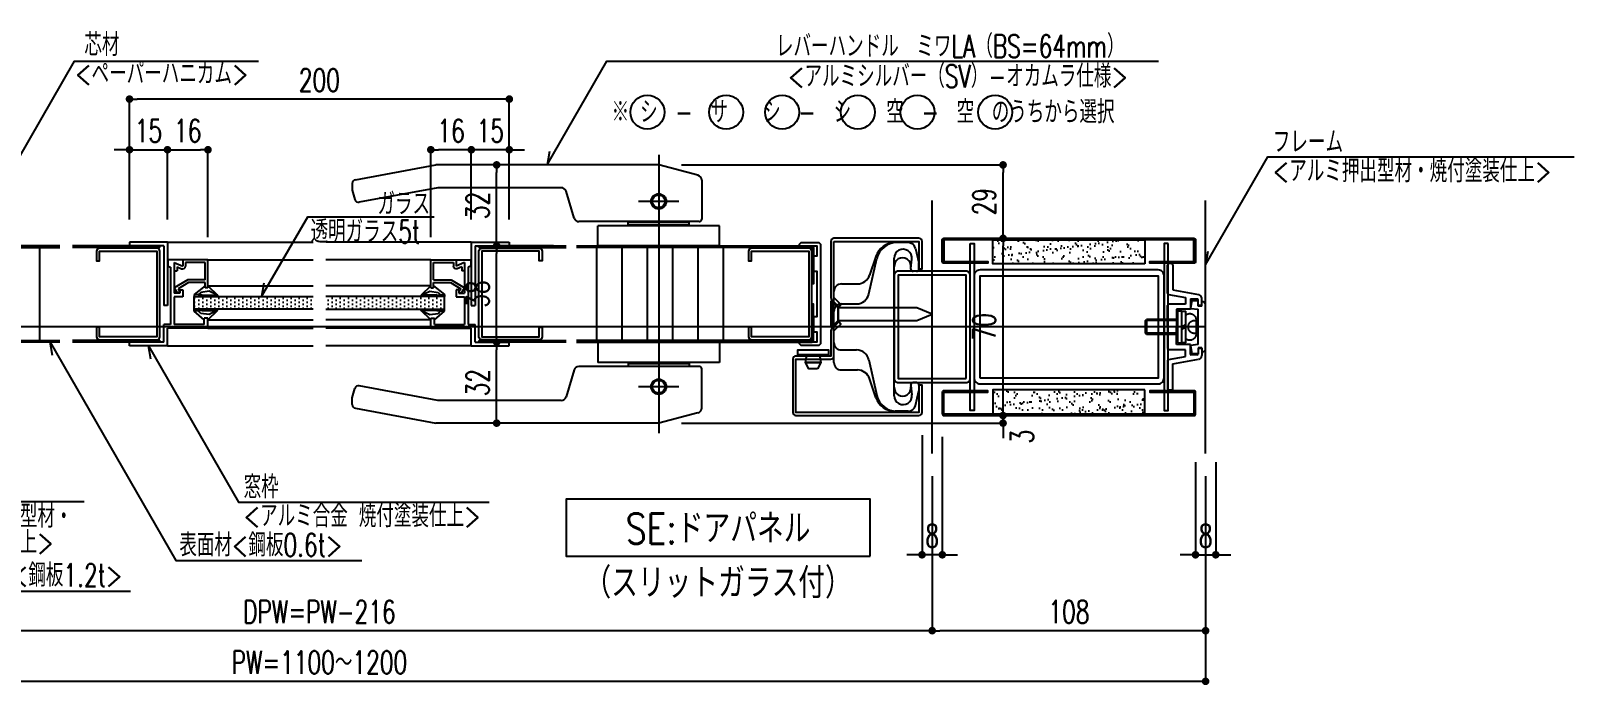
# Model space of a CAD drawing. Extents: x 21 to 47673, y 9 to 26406.
# Drawn here: x 3217 to 3827, y 17416 to 17675 of the extents above; entities that cross this region are included whole.
import ezdxf
from ezdxf.enums import TextEntityAlignment as Align

# ---------------------------------------------------------------- set-up
doc = ezdxf.new("R2010")
doc.units = 0
doc.header["$LTSCALE"] = 10
doc.header["$PDMODE"] = 35
doc.header["$PDSIZE"] = 5
doc.linetypes.add('HIDDEN', pattern=[9.525, 6.35, -3.175])
for name, color, linetype in [('_基準', 1, 'Continuous'), ('_文字', 3, 'Continuous'), ('_製品', 4, 'Continuous'), ('_製品寸法', 9, 'Continuous')]:
    doc.layers.add(name, color=color, linetype=linetype)
doc.styles.add('OKAMURA', font='simplex8.shx', dxfattribs={"width": 0.7, "bigfont": 'BIGFONT.shx'})
doc.dimstyles.new('OKAMURA-003', dxfattribs={"dimscale": 3, "dimtxt": 3, "dimasz": 1, "dimexe": 0, "dimexo": 3, "dimgap": 1, "dimtad": 1, "dimdec": 3, "dimdsep": 46, "dimtxsty": 'OKAMURA', "dimblk1": 'DOT', "dimblk2": 'DOT', "dimsah": 1, "dimcen": 0, "dimclrd": 9, "dimclre": 9, "dimclrt": 3, "dimadec": 0, "dimazin": 0, "dimtfac": 1, "dimtdec": 3, "dimtix": 1, "dimtmove": 2, "dimatfit": 3, "dimldrblk": 'NONE', "dimfxl": 0, "dimtolj": 1, "dimarcsym": 0})
pattern_1 = [(37.5, (-4388.2946, -2583.4344), (-0.160003, 4.8941324), [0, -3.8608, 0, -4.318, 0, -4.1275]), (7.5, (-4388.2946, -2583.4344), (4.495233, 7.168251), [0, -2.0828, 0, -3.4798, 0, -1.3335]), (327.5, (-4391.419, -2583.4344), (7.9099237, 0.014372), [0, -1.27, 0, -4.572, 0, -5.969]), (317.5, (-4391.419, -2583.4344), (7.6355645, 2.229293), [0, -0.635, 0, -2.9972, 0, -3.429])]

# ---------------------------------------------------------------- blocks, each defined once
blk = doc.blocks.new('P15BASE_TAYNAM_TV')
at = {"layer": '_基準'}
for p, q in [((64, -55), (64, 55)), ((56, 36.6), (72, 36.6)), ((56, -36.6), (72, -36.6))]:
    blk.add_line(p, q, dxfattribs=at)
at = {"layer": '_製品'}
for p, q in [((48.49, 46.89), (64, 51)), ((64, 51), (152, 51)), ((183.77, 45.13), (152, 51)), ((47, 44.96), (47, 29.6)), ((185, 43.66), (185, 41)), ((97.43, 30.01), (100.57, 40.59)), ((102.48, 42), (151.18, 42)), ((151.18, 42), (182.3, 36.25)), ((185, 41), (184.02, 37.34)), ((40, 19), (40, 27)), ((40, 27), (88, 27)), ((48, 28.6), (95.52, 28.6)), ((52, 27.5), (52, 28.5)), ((76, 28.5), (52, 28.5)), ((76, 27.5), (52, 27.5)), ((52.5, 27.3), (52.5, 27.5)), ((52.5, 27), (52.5, 27.3)), ((75.5, 27.3), (52.5, 27.3)), ((55, 28.6), (55, 28.5)), ((73, 28.6), (73, 28.5)), ((75.5, 27.3), (75.5, 27.5)), ((75.5, 27), (75.5, 27.3)), ((76, 27.5), (76, 28.5)), ((88, 19), (88, 27)), ((40, 19), (88, 19)), ((40, -19), (40, -27)), ((40, -19), (88, -19)), ((88, -19), (88, -27)), ((40, -27), (88, -27)), ((47, -44.96), (47, -29.6)), ((48, -28.6), (95.52, -28.6)), ((52, -27.5), (52, -28.5)), ((76, -27.5), (52, -27.5)), ((76, -28.5), (52, -28.5)), ((52.5, -27), (52.5, -27.3)), ((75.5, -27.3), (52.5, -27.3)), ((52.5, -27.3), (52.5, -27.5)), ((55, -28.6), (55, -28.5)), ((73, -28.6), (73, -28.5)), ((75.5, -27), (75.5, -27.3)), ((75.5, -27.3), (75.5, -27.5)), ((76, -27.5), (76, -28.5)), ((97.43, -30.01), (100.57, -40.59)), ((151.18, -42), (182.3, -36.25)), ((102.48, -42), (151.18, -42)), ((185, -41), (184.02, -37.34)), ((185, -43.66), (185, -41)), ((48.49, -46.89), (64, -51)), ((183.77, -45.13), (152, -51)), ((64, -51), (152, -51))]:
    blk.add_line(p, q, dxfattribs=at)
for centre, radius in [((64, 36.6), 3), ((64, 36.6), 2.55), ((64, -36.6), 3), ((64, -36.6), 2.55)]:
    blk.add_circle(centre, radius, dxfattribs=at)
for centre, radius, start, end in [((49, 44.96), 2, 104.82648, 180), ((183.5, 43.66), 1.5, 0, 79.53519), ((102.48, 40), 2, 90, 162.89727), ((182.57, 37.73), 1.5, 259.53519, 345), ((48, 29.6), 1, 180, 270), ((95.52, 30.6), 2, 270, 342.89727), ((48, -29.6), 1, 90, 180), ((95.52, -30.6), 2, 17.10273, 90), ((182.57, -37.73), 1.5, 15, 100.46481), ((102.48, -40), 2, 197.10273, 270), ((49, -44.96), 2, 180, 255.17352), ((183.5, -43.66), 1.5, 280.46481, 0)]:
    blk.add_arc(centre, radius, start, end, dxfattribs=at)
blk = doc.blocks.new('_DOT')
at = {"color": 0, "linetype": 'ByBlock'}
blk.add_line((-0.5, 0), (-1, 0), dxfattribs=at)
at = {"color": 0, "linetype": 'ByBlock', "const_width": 0.5}
blk.add_lwpolyline([(-0.25, 0, 1), (0.25, 0, 1)], format="xyb", close=True, dxfattribs=at)
blk = doc.blocks.new('*D2360')
at = {"layer": '_製品寸法', "color": 9, "lineweight": -2, "transparency": 16777216}
for p, q in [((-700, -59), (-700, -140)), ((0, -59), (0, -140)), ((-3, -140), (-697, -140))]:
    blk.add_line(p, q, dxfattribs=at)
at = {"layer": 'Defpoints', "color": 0, "transparency": 16777216}
for p in [(-700, -50), (0, -50), (-700, -140)]:
    blk.add_point(p, dxfattribs=at)
at = {"layer": '_製品寸法', "color": 9, "lineweight": -2, "transparency": 16777216, "xscale": 3, "yscale": 3, "zscale": 3, "rotation": 180}
blk.add_blockref('_DOT', (-700, -140), dxfattribs=at)
at = {"layer": '_製品寸法', "color": 9, "lineweight": -2, "transparency": 16777216, "xscale": 3, "yscale": 3, "zscale": 3}
blk.add_blockref('_DOT', (0, -140), dxfattribs=at)
at = {"layer": '_製品寸法', "color": 3, "transparency": 16777216, "insert": (-350, -132.5), "char_height": 9, "attachment_point": 5, "style": 'OKAMURA'}
blk.add_mtext('\\A1;PW=1100～1200', dxfattribs=at)
blk = doc.blocks.new('_None')
blk = doc.blocks.new('*D2361')
at = {"layer": '_製品寸法', "color": 9, "lineweight": -2, "transparency": 16777216}
for p, q in [((-108, -59), (-108, -120)), ((0, -59), (0, -120)), ((-3, -120), (-105, -120))]:
    blk.add_line(p, q, dxfattribs=at)
at = {"layer": 'Defpoints', "color": 0, "transparency": 16777216}
for p in [(-108, -50), (0, -50), (-108, -120)]:
    blk.add_point(p, dxfattribs=at)
at = {"layer": '_製品寸法', "color": 9, "lineweight": -2, "transparency": 16777216, "xscale": 3, "yscale": 3, "zscale": 3, "rotation": 180}
blk.add_blockref('_DOT', (-108, -120), dxfattribs=at)
at = {"layer": '_製品寸法', "color": 9, "lineweight": -2, "transparency": 16777216, "xscale": 3, "yscale": 3, "zscale": 3}
blk.add_blockref('_DOT', (0, -120), dxfattribs=at)
at = {"layer": '_製品寸法', "color": 3, "transparency": 16777216, "insert": (-54, -112.5), "char_height": 9, "attachment_point": 5, "style": 'OKAMURA'}
blk.add_mtext('\\A1;108', dxfattribs=at)
blk = doc.blocks.new('*D2362')
at = {"layer": '_製品寸法', "color": 9, "lineweight": -2, "transparency": 16777216}
for p, q in [((-592, -59), (-592, -120)), ((-108, -59), (-108, -120)), ((-111, -120), (-589, -120))]:
    blk.add_line(p, q, dxfattribs=at)
at = {"layer": 'Defpoints', "color": 0, "transparency": 16777216}
for p in [(-592, -50), (-108, -50), (-592, -120)]:
    blk.add_point(p, dxfattribs=at)
at = {"layer": '_製品寸法', "color": 9, "lineweight": -2, "transparency": 16777216, "xscale": 3, "yscale": 3, "zscale": 3, "rotation": 180}
blk.add_blockref('_DOT', (-592, -120), dxfattribs=at)
at = {"layer": '_製品寸法', "color": 9, "lineweight": -2, "transparency": 16777216, "xscale": 3, "yscale": 3, "zscale": 3}
blk.add_blockref('_DOT', (-108, -120), dxfattribs=at)
at = {"layer": '_製品寸法', "color": 3, "transparency": 16777216, "insert": (-350, -112.5), "char_height": 9, "attachment_point": 5, "style": 'OKAMURA'}
blk.add_mtext('\\A1;DPW=PW-216', dxfattribs=at)
blk = doc.blocks.new('*D2364')
at = {"layer": '_製品寸法', "color": 9, "lineweight": -2, "transparency": 16777216}
for p, q in [((-112, -42.8), (-112, -90)), ((-104, -43.4), (-104, -90)), ((-115, -90), (-118, -90)), ((-104, -90), (-112, -90)), ((-101, -90), (-98, -90))]:
    blk.add_line(p, q, dxfattribs=at)
at = {"layer": 'Defpoints', "color": 0, "transparency": 16777216}
for p in [(-112, -33.8), (-104, -34.4), (-112, -90)]:
    blk.add_point(p, dxfattribs=at)
at = {"layer": '_製品寸法', "color": 9, "lineweight": -2, "transparency": 16777216, "xscale": 3, "yscale": 3, "zscale": 3}
blk.add_blockref('_DOT', (-112, -90), dxfattribs=at)
at = {"layer": '_製品寸法', "color": 9, "lineweight": -2, "transparency": 16777216, "xscale": 3, "yscale": 3, "zscale": 3, "rotation": 180}
blk.add_blockref('_DOT', (-104, -90), dxfattribs=at)
at = {"layer": '_製品寸法', "color": 3, "transparency": 16777216, "insert": (-108, -82.5), "char_height": 9, "attachment_point": 5, "style": 'OKAMURA'}
blk.add_mtext('\\A1;8', dxfattribs=at)
blk = doc.blocks.new('*D2368')
at = {"layer": '_製品寸法', "color": 9, "lineweight": -2, "transparency": 16777216}
for p, q in [((-425, 42.5), (-425, 90)), ((-278, 90), (-422, 90)), ((-275, 42.5), (-275, 90))]:
    blk.add_line(p, q, dxfattribs=at)
at = {"layer": 'Defpoints', "color": 0, "transparency": 16777216}
for p in [(-425, 90), (-425, 33.5), (-275, 33.5)]:
    blk.add_point(p, dxfattribs=at)
at = {"layer": '_製品寸法', "color": 9, "lineweight": -2, "transparency": 16777216, "xscale": 3, "yscale": 3, "zscale": 3}
for p, rotation in [((-425, 90), 179.9999999999997), ((-275, 90), 359.9999999999997)]:
    blk.add_blockref('_DOT', p, dxfattribs=dict(at, rotation=rotation))
at = {"layer": '_製品寸法', "color": 3, "transparency": 16777216, "insert": (-350, 97.5), "char_height": 9, "attachment_point": 5, "style": 'OKAMURA'}
blk.add_mtext('\\A1;200', dxfattribs=at)
blk = doc.blocks.new('*D2369')
at = {"layer": '_製品寸法', "color": 9, "lineweight": -2, "transparency": 16777216}
for p, q in [((-293, 70), (-296, 70)), ((-290, 42.5), (-290, 70)), ((-275, 70), (-290, 70)), ((-275, 42.5), (-275, 70)), ((-272, 70), (-269, 70))]:
    blk.add_line(p, q, dxfattribs=at)
at = {"layer": 'Defpoints', "color": 0, "transparency": 16777216}
for p in [(-290, 70), (-290, 33.5), (-275, 33.5)]:
    blk.add_point(p, dxfattribs=at)
at = {"layer": '_製品寸法', "color": 9, "lineweight": -2, "transparency": 16777216, "xscale": 3, "yscale": 3, "zscale": 3}
for p, rotation in [((-290, 70), 359.9999999999997), ((-275, 70), 179.9999999999997)]:
    blk.add_blockref('_DOT', p, dxfattribs=dict(at, rotation=rotation))
at = {"layer": '_製品寸法', "color": 3, "transparency": 16777216, "insert": (-282.5, 77.5), "char_height": 9, "attachment_point": 5, "style": 'OKAMURA'}
blk.add_mtext('\\A1;15', dxfattribs=at)
blk = doc.blocks.new('*D2370')
at = {"layer": '_製品寸法', "color": 9, "lineweight": -2, "transparency": 16777216}
for p, q in [((-306, 35.5), (-306, 70)), ((-293, 70), (-303, 70)), ((-290, 42.5), (-290, 70))]:
    blk.add_line(p, q, dxfattribs=at)
at = {"layer": 'Defpoints', "color": 0, "transparency": 16777216}
for p in [(-306, 70), (-290, 33.5), (-306, 26.5)]:
    blk.add_point(p, dxfattribs=at)
at = {"layer": '_製品寸法', "color": 9, "lineweight": -2, "transparency": 16777216, "xscale": 3, "yscale": 3, "zscale": 3}
for p, rotation in [((-306, 70), 179.9999999999997), ((-290, 70), 359.9999999999997)]:
    blk.add_blockref('_DOT', p, dxfattribs=dict(at, rotation=rotation))
at = {"layer": '_製品寸法', "color": 3, "transparency": 16777216, "insert": (-298, 77.5), "char_height": 9, "attachment_point": 5, "style": 'OKAMURA'}
blk.add_mtext('\\A1;16', dxfattribs=at)
blk = doc.blocks.new('*D2371')
at = {"layer": '_製品寸法', "color": 9, "lineweight": -2, "transparency": 16777216}
for p, q in [((-428, 70), (-431, 70)), ((-425, 42.5), (-425, 70)), ((-425, 70), (-410, 70)), ((-410, 42.5), (-410, 70)), ((-407, 70), (-404, 70))]:
    blk.add_line(p, q, dxfattribs=at)
at = {"layer": 'Defpoints', "color": 0, "transparency": 16777216}
for p in [(-410, 70), (-425, 33.5), (-410, 33.5)]:
    blk.add_point(p, dxfattribs=at)
at = {"layer": '_製品寸法', "color": 9, "lineweight": -2, "transparency": 16777216, "xscale": 3, "yscale": 3, "zscale": 3}
blk.add_blockref('_DOT', (-425, 70), dxfattribs=at)
at = {"layer": '_製品寸法', "color": 9, "lineweight": -2, "transparency": 16777216, "xscale": 3, "yscale": 3, "zscale": 3, "rotation": 180}
blk.add_blockref('_DOT', (-410, 70), dxfattribs=at)
at = {"layer": '_製品寸法', "color": 3, "transparency": 16777216, "insert": (-417.5, 77.5), "char_height": 9, "attachment_point": 5, "style": 'OKAMURA'}
blk.add_mtext('\\A1;15', dxfattribs=at)
blk = doc.blocks.new('*D2372')
at = {"layer": '_製品寸法', "color": 9, "lineweight": -2, "transparency": 16777216}
for p, q in [((-410, 42.5), (-410, 70)), ((-407, 70), (-397, 70)), ((-394, 35.5), (-394, 70))]:
    blk.add_line(p, q, dxfattribs=at)
at = {"layer": 'Defpoints', "color": 0, "transparency": 16777216}
for p in [(-394, 70), (-410, 33.5), (-394, 26.5)]:
    blk.add_point(p, dxfattribs=at)
at = {"layer": '_製品寸法', "color": 9, "lineweight": -2, "transparency": 16777216, "xscale": 3, "yscale": 3, "zscale": 3, "rotation": 180}
blk.add_blockref('_DOT', (-410, 70), dxfattribs=at)
at = {"layer": '_製品寸法', "color": 9, "lineweight": -2, "transparency": 16777216, "xscale": 3, "yscale": 3, "zscale": 3}
blk.add_blockref('_DOT', (-394, 70), dxfattribs=at)
at = {"layer": '_製品寸法', "color": 3, "transparency": 16777216, "insert": (-402, 77.5), "char_height": 9, "attachment_point": 5, "style": 'OKAMURA'}
blk.add_mtext('\\A1;16', dxfattribs=at)
blk = doc.blocks.new('*D2373')
at = {"layer": '_製品寸法', "color": 9, "lineweight": -2, "transparency": 16777216}
for p, q in [((-257.5, -6), (-280, -6)), ((-280, -35), (-280, -9)), ((-225, -38), (-280, -38))]:
    blk.add_line(p, q, dxfattribs=at)
at = {"layer": 'Defpoints', "color": 0, "transparency": 16777216}
for p in [(-280, -6), (-248.5, -6), (-216, -38)]:
    blk.add_point(p, dxfattribs=at)
at = {"layer": '_製品寸法', "color": 9, "lineweight": -2, "transparency": 16777216, "xscale": 3, "yscale": 3, "zscale": 3}
for p, rotation in [((-280, -6), 90), ((-280, -38), 270)]:
    blk.add_blockref('_DOT', p, dxfattribs=dict(at, rotation=rotation))
at = {"layer": '_製品寸法', "color": 3, "transparency": 16777216, "insert": (-287.5, -22), "char_height": 9, "attachment_point": 5, "rotation": 90, "style": 'OKAMURA'}
blk.add_mtext('\\A1;32', dxfattribs=at)
blk = doc.blocks.new('*D2374')
at = {"layer": '_製品寸法', "color": 9, "lineweight": -2, "transparency": 16777216}
for p, q in [((-257.5, 32), (-280, 32)), ((-280, -3), (-280, 29)), ((-257.5, -6), (-280, -6))]:
    blk.add_line(p, q, dxfattribs=at)
at = {"layer": 'Defpoints', "color": 0, "transparency": 16777216}
for p in [(-280, 32), (-248.5, 32), (-248.5, -6)]:
    blk.add_point(p, dxfattribs=at)
at = {"layer": '_製品寸法', "color": 9, "lineweight": -2, "transparency": 16777216, "xscale": 3, "yscale": 3, "zscale": 3}
for p, rotation in [((-280, 32), 90), ((-280, -6), 270)]:
    blk.add_blockref('_DOT', p, dxfattribs=dict(at, rotation=rotation))
at = {"layer": '_製品寸法', "color": 3, "transparency": 16777216, "insert": (-287.5, 13), "char_height": 9, "attachment_point": 5, "rotation": 90, "style": 'OKAMURA'}
blk.add_mtext('\\A1;38', dxfattribs=at)
blk = doc.blocks.new('*D2375')
at = {"layer": '_製品寸法', "color": 9, "lineweight": -2, "transparency": 16777216}
for p, q in [((-225, 64), (-280, 64)), ((-280, 35), (-280, 61)), ((-257.5, 32), (-280, 32))]:
    blk.add_line(p, q, dxfattribs=at)
at = {"layer": 'Defpoints', "color": 0, "transparency": 16777216}
for p in [(-280, 64), (-216, 64), (-248.5, 32)]:
    blk.add_point(p, dxfattribs=at)
at = {"layer": '_製品寸法', "color": 9, "lineweight": -2, "transparency": 16777216, "xscale": 3, "yscale": 3, "zscale": 3}
for p, rotation in [((-280, 64), 90), ((-280, 32), 270)]:
    blk.add_blockref('_DOT', p, dxfattribs=dict(at, rotation=rotation))
at = {"layer": '_製品寸法', "color": 3, "transparency": 16777216, "insert": (-287.5, 48), "char_height": 9, "attachment_point": 5, "rotation": 90, "style": 'OKAMURA'}
blk.add_mtext('\\A1;32', dxfattribs=at)
blk = doc.blocks.new('*D2376')
at = {"layer": '_製品寸法', "color": 9, "lineweight": -2, "transparency": 16777216}
for p, q in [((-80, -32), (-80, -29)), ((-94.4, -35), (-80, -35)), ((-80, -38), (-80, -35)), ((-207, -38), (-80, -38)), ((-80, -41), (-80, -44))]:
    blk.add_line(p, q, dxfattribs=at)
at = {"layer": 'Defpoints', "color": 0, "transparency": 16777216}
for p in [(-103.4, -35), (-80, -35), (-216, -38)]:
    blk.add_point(p, dxfattribs=at)
at = {"layer": '_製品寸法', "color": 9, "lineweight": -2, "transparency": 16777216, "xscale": 3, "yscale": 3, "zscale": 3}
for p, rotation in [((-80, -35), 270), ((-80, -38), 90)]:
    blk.add_blockref('_DOT', p, dxfattribs=dict(at, rotation=rotation))
at = {"layer": '_製品寸法', "color": 3, "transparency": 16777216, "insert": (-72.5, -43.32), "char_height": 9, "attachment_point": 5, "rotation": 90, "style": 'OKAMURA'}
blk.add_mtext('\\A1;3', dxfattribs=at)
blk = doc.blocks.new('*D2377')
at = {"layer": '_製品寸法', "color": 9, "lineweight": -2, "transparency": 16777216}
for p, q in [((-94.4, 35), (-80, 35)), ((-80, -32), (-80, 32)), ((-94.4, -35), (-80, -35))]:
    blk.add_line(p, q, dxfattribs=at)
at = {"layer": 'Defpoints', "color": 0, "transparency": 16777216}
for p in [(-103.4, 35), (-80, 35), (-103.4, -35)]:
    blk.add_point(p, dxfattribs=at)
at = {"layer": '_製品寸法', "color": 9, "lineweight": -2, "transparency": 16777216, "xscale": 3, "yscale": 3, "zscale": 3}
for p, rotation in [((-80, 35), 90), ((-80, -35), 270)]:
    blk.add_blockref('_DOT', p, dxfattribs=dict(at, rotation=rotation))
at = {"layer": '_製品寸法', "color": 3, "transparency": 16777216, "insert": (-87.5, 0), "char_height": 9, "attachment_point": 5, "rotation": 90, "style": 'OKAMURA'}
blk.add_mtext('\\A1;70', dxfattribs=at)
blk = doc.blocks.new('*D2378')
at = {"layer": '_製品寸法', "color": 9, "lineweight": -2, "transparency": 16777216}
for p, q in [((-207, 64), (-80, 64)), ((-80, 38), (-80, 61)), ((-94.4, 35), (-80, 35))]:
    blk.add_line(p, q, dxfattribs=at)
at = {"layer": 'Defpoints', "color": 0, "transparency": 16777216}
for p in [(-216, 64), (-80, 64), (-103.4, 35)]:
    blk.add_point(p, dxfattribs=at)
at = {"layer": '_製品寸法', "color": 9, "lineweight": -2, "transparency": 16777216, "xscale": 3, "yscale": 3, "zscale": 3}
for p, rotation in [((-80, 64), 90), ((-80, 35), 270)]:
    blk.add_blockref('_DOT', p, dxfattribs=dict(at, rotation=rotation))
at = {"layer": '_製品寸法', "color": 3, "transparency": 16777216, "insert": (-87.5, 49.5), "char_height": 9, "attachment_point": 5, "rotation": 90, "style": 'OKAMURA'}
blk.add_mtext('\\A1;29', dxfattribs=at)
blk = doc.blocks.new('A$C04476BE7')
for p, q in [((-1.5, -15), (-1.5, 0)), ((-1.5, 0), (0, 0)), ((0, -13.5), (0, 0)), ((38, -13.5), (38, 0)), ((39.5, 0), (38, 0)), ((39.5, -15), (39.5, 0)), ((-1.5, -15), (5.5, -15)), ((0, -13.5), (7, -13.5)), ((5.5, -31), (5.5, -15)), ((7, -16.2), (7, -13.5)), ((29.58, -16.2), (7, -16.2)), ((17.84, -17.7), (7, -17.7)), ((7, -29.5), (7, -17.7)), ((38, -13.5), (14.5, -13.5)), ((14.5, -15), (14.5, -13.5)), ((39.5, -15), (14.5, -15)), ((17.84, -21), (17.84, -17.7)), ((31.4, -17.7), (19.34, -17.7)), ((21.5, -17.7), (19.34, -18.97)), ((19.34, -19.91), (19.34, -17.7)), ((24.6, -22.98), (21.5, -17.7)), ((28.21, -17.7), (28.21, -18.8)), ((30, -15.2), (29.58, -16.2)), ((32.5, -15.2), (30, -15.2)), ((31.4, -17.7), (30, -21)), ((32.5, -31), (32.5, -15.2)), ((20.71, -21), (17.84, -21)), ((19.9, -19.91), (19.34, -18.97)), ((20.71, -19.91), (19.34, -19.91)), ((21.11, -19.21), (19.9, -19.91)), ((20.71, -19.91), (20.71, -21)), ((23.5, -23.28), (21.11, -19.21)), ((23.5, -29.9), (23.5, -23.28)), ((24.6, -29.9), (24.6, -22.98)), ((29.74, -18.8), (28.21, -18.8)), ((29.74, -18.8), (28.99, -20.57)), ((32.5, -21), (30, -21)), ((31.4, -22.1), (30, -22.1)), ((31.4, -29.9), (31.4, -22.1)), ((7, -29.5), (9.5, -29.5)), ((8.83, -29.5), (12.19, -25.59)), ((9.5, -31), (9.5, -29.5)), ((10.86, -31.4), (11.36, -28.12)), ((11.36, -28.12), (12.35, -27.13)), ((12.5, -28.66), (12.19, -25.59)), ((18.5, -28.66), (18.81, -25.59)), ((19.64, -28.12), (18.65, -27.13)), ((22.17, -29.9), (18.81, -25.59)), ((20.14, -31.4), (19.64, -28.12)), ((21.5, -29.9), (23.5, -29.9)), ((21.5, -31), (21.5, -29.9)), ((24.6, -29.9), (31.4, -29.9)), ((5.5, -31), (9.5, -31)), ((8.79, -31), (12.5, -34.77)), ((12.5, -34.77), (10.86, -31.4)), ((22.21, -31), (18.5, -34.77)), ((18.5, -34.77), (20.14, -31.4)), ((21.5, -31), (32.5, -31))]:
    blk.add_line(p, q)
blk.add_arc((30, -21), 1.1, 157.01128, 270)
blk = doc.blocks.new('A$C72ED3FC6')
at = {"layer": '_製品'}
for p, q in [((12.8, 12.5), (14.4, 12.5)), ((12.8, 12.5), (12.8, 0)), ((14.4, 12.5), (14.4, 0)), ((16, 12.5), (14.4, 12.5)), ((16, 12.5), (16, 0)), ((0.5, 9.25), (0, 8.75)), ((12.8, 8.75), (0, 8.75)), ((0, 8.75), (0, 3.75)), ((12.8, 9.25), (0.5, 9.25)), ((0.5, 3.25), (0.5, 9.25)), ((14.4, 7.17), (16, 6.25)), ((14.4, 6.25), (16, 5.33)), ((12.8, 3.75), (0, 3.75)), ((0, 3.75), (0.5, 3.25)), ((12.8, 3.25), (0.5, 3.25)), ((14.4, 0), (12.8, 0)), ((14.4, 0), (16, 0))]:
    blk.add_line(p, q, dxfattribs=at)
at = {"layer": '_製品', "linetype": 'HIDDEN', "ltscale": 0.5}
blk.add_line((20, 3.75), (20, 8.75), dxfattribs=at)
for centre, radius, start, end in [((17.54, 9.05), 2.48, 353.07269, 128.21191), ((19.36, 6.46), 2.37, 74.41132, 185.19995), ((19.36, 6.04), 2.37, 174.80017, 285.58872), ((17.54, 3.45), 2.48, 231.78809, 6.92735)]:
    blk.add_arc(centre, radius, start, end, dxfattribs=at)
blk = doc.blocks.new('A$C46606B5D')
at = {"layer": '_製品'}
for p, q in [((0, 17.8), (0.5, 21)), ((0.5, 21), (3, 21)), ((3, 18.75), (3, 21)), ((4.5, 18.75), (3, 18.75)), ((4.5, 18.75), (4.5, 20.5)), ((4.5, 20.5), (5, 20.5)), ((6, 19.5), (5, 20.5)), ((6, 19.5), (6, 1.5)), ((3, 17.5), (0, 17.8)), ((3, 17.5), (3, 3.5)), ((0, 3.2), (3, 3.5)), ((0.5, 0), (0, 3.2)), ((0.5, 0), (3, 0)), ((3, 2.25), (3, 0)), ((4.5, 2.25), (3, 2.25)), ((4.5, 2.25), (4.5, 0.5)), ((4.5, 0.5), (5, 0.5)), ((6, 1.5), (5, 0.5))]:
    blk.add_line(p, q, dxfattribs=at)
blk = doc.blocks.new('A$C79397D4C')
at = {"layer": '_製品'}
for p, q in [((23, 99), (23, 79.2)), ((24, 100), (26, 100)), ((27, 76.6), (27, 99)), ((23, 79.2), (2.5, 75.5)), ((26.2, 75.7), (13, 73.3)), ((13, 73.3), (13, 68)), ((0, 67.6), (0, 72.6)), ((0.6, 67), (2.4, 67)), ((3, 67.6), (3, 71.4)), ((3.6, 72), (8.4, 72)), ((9, 71.4), (9, 64)), ((9, 64), (20, 64)), ((13, 68), (26, 68)), ((20, 64), (20, 50.6)), ((27, 50.6), (27, 67)), ((20, 50.6), (20.6, 50)), ((20, 50.6), (20.6, 50)), ((20, 49.4), (20.6, 50)), ((20, 49.4), (20.6, 50)), ((20, 36), (20, 49.4)), ((27, 50.6), (26.4, 50)), ((27, 50.6), (26.4, 50)), ((27, 49.4), (26.4, 50)), ((27, 49.4), (26.4, 50)), ((27, 49.4), (27, 33)), ((0, 32.4), (0, 27.4)), ((0.6, 33), (2.4, 33)), ((23, 20.8), (2.5, 24.5)), ((3, 32.4), (3, 28.6)), ((3.6, 28), (8.4, 28)), ((9, 36), (20, 36)), ((9, 28.6), (9, 36)), ((13, 26.7), (13, 32)), ((13, 32), (26, 32)), ((26.2, 24.3), (13, 26.7)), ((23, 1), (23, 20.8)), ((27, 23.4), (27, 1)), ((24, 0), (26, 0))]:
    blk.add_line(p, q, dxfattribs=at)
for centre, radius, start, end in [((24, 99), 1, 90, 180), ((26, 99), 1, 0, 90), ((3, 72.6), 3, 100, 180), ((26, 76.6), 1, 280, 0), ((0.6, 67.6), 0.6, 180, 270), ((2.4, 67.6), 0.6, 270, 360), ((3.6, 71.4), 0.6, 90, 180), ((8.4, 71.4), 0.6, 0, 90), ((26, 67), 1, 0, 90), ((0.6, 32.4), 0.6, 90, 180), ((3, 27.4), 3, 180, 260), ((2.4, 32.4), 0.6, 0, 90), ((3.6, 28.6), 0.6, 180, 270), ((8.4, 28.6), 0.6, 270, 0), ((26, 33), 1, 270, 0), ((26, 23.4), 1, 0, 80), ((24, 1), 1, 180, 270), ((26, 1), 1, 270, 0)]:
    blk.add_arc(centre, radius, start, end, dxfattribs=at)
blk = doc.blocks.new('P15CEUG枠')
at = {"layer": '_製品', "xscale": -0.5, "yscale": 0.5, "zscale": 0.5}
blk.add_blockref('A$C79397D4C', (-1.5, -25), dxfattribs=at)
at = {"layer": '_製品'}
for name, p in [('A$C72ED3FC6', (-23.8, -6.25)), ('A$C46606B5D', (-6, -10.5))]:
    blk.add_blockref(name, p, dxfattribs=at)
blk = doc.blocks.new('BASE_BLOCK_DOOR_1')
at = {"layer": '_製品'}
h = blk.add_hatch(dxfattribs=at)
h.set_pattern_fill('AR-SAND', color=256, scale=0.1, style=0)
h.set_pattern_definition(pattern_1)
h.paths.add_polyline_path([(24, 24.9), (84, 24.9), (84, 34.4), (24, 34.4)])
h = blk.add_hatch(dxfattribs=at)
h.set_pattern_fill('DOTS', color=256, angle=90, style=0)
h.set_pattern_definition([(90, (-1440.852, -38.369), (1.5875, 0.79375), [0, -1.5875])])
edge = h.paths.add_edge_path()
edge.add_line((347.5, -7), (300.59, -7))
edge.add_line((300.59, -7), (300.59, -12))
edge.add_line((300.59, -12), (347.5, -12))
h = blk.add_hatch(dxfattribs=at)
h.set_pattern_fill('DOTS', color=256, angle=90, style=0)
h.set_pattern_definition([(90, (2274.2683, -38.369), (-1.5875, 0.79375), [0, -1.5875])])
edge = h.paths.add_edge_path()
edge.add_line((352.5, -7), (399.41, -7))
edge.add_line((399.41, -7), (399.41, -12))
edge.add_line((399.41, -12), (352.5, -12))
h = blk.add_hatch(dxfattribs=at)
h.set_pattern_fill('AR-SAND', color=256, scale=0.1, style=0)
h.set_pattern_definition(pattern_1)
h.paths.add_polyline_path([(24, -24.9), (84, -24.9), (84, -34.4), (24, -34.4)])
for p, q in [((114.63, 31.03), (113.2, 25.3)), ((117.54, 33.3), (122.66, 33.3)), ((113.2, 23), (113.2, 25.3)), ((116.49, 23.13), (116.03, 26.76)), ((123, 27.2), (123, 23.94)), ((123, 27.2), (123, -27.2)), ((132.99, 13.01), (129.81, 27.07)), ((130.24, 27.86), (132.75, 20.4)), ((114.2, 22), (115.5, 22)), ((123, 23.94), (123, -27.2)), ((143.8, 17), (137.49, 17)), ((146.8, 14), (146.8, -14)), ((143.8, 9.11), (137.87, 9.11)), ((290, 7.5), (347.5, 7.5)), ((410, 7.5), (352.5, 7.5)), ((190.5, -31.4), (190.5, 5.4)), ((200.5, -31.4), (200.5, 5.4)), ((210.5, -31.4), (210.5, 5.4)), ((220.5, -31.4), (220.5, 5.4)), ((230.5, -31.4), (230.5, 5.4)), ((240.5, -31.4), (240.5, 5.4)), ((252.5, 6), (287, 6)), ((287, 5.4), (252.5, 5.4)), ((287, 5.4), (287, 6)), ((306, 0.5), (347.5, 0.5)), ((394, 0.5), (352.5, 0.5)), ((413, 6), (447.5, 6)), ((413, 5.4), (413, 6)), ((413, 5.4), (447.5, 5.4)), ((460.5, -31.4), (460.5, 5.4)), ((306, -2.79), (347.5, -2.79)), ((394, -2.79), (352.5, -2.79)), ((143.8, -9.11), (137.87, -9.11)), ((300.59, -6.19), (300.59, -7)), ((300.59, -12.81), (300.59, -12)), ((303.66, -6.5), (309.77, -6.5)), ((309.77, -6.5), (309.77, -7)), ((309.77, -12.5), (309.77, -12)), ((396.34, -6.5), (390.23, -6.5)), ((390.23, -6.5), (390.23, -7)), ((390.23, -12.5), (390.23, -12)), ((399.41, -6.19), (399.41, -7)), ((399.41, -12.81), (399.41, -12)), ((132.99, -13.01), (129.81, -27.07)), ((143.8, -17), (137.49, -17)), ((303.66, -12.5), (309.77, -12.5)), ((306, -16.21), (347.5, -16.21)), ((394, -16.21), (352.5, -16.21)), ((396.34, -12.5), (390.23, -12.5)), ((113.2, -23), (113.2, -25.3)), ((114.2, -22), (115.5, -22)), ((116.49, -23.13), (116.03, -26.76)), ((130.24, -27.86), (132.75, -20.4)), ((114.63, -31.03), (113.2, -25.3)), ((306, -26.5), (347.5, -26.5)), ((394, -26.5), (352.5, -26.5)), ((117.54, -33.3), (122.66, -33.3)), ((287, -31.4), (252.5, -31.4)), ((287, -32), (252.5, -32)), ((287, -31.4), (287, -32)), ((290, -33.5), (347.5, -33.5)), ((410, -33.5), (352.5, -33.5)), ((413, -31.4), (447.5, -31.4)), ((413, -31.4), (413, -32)), ((413, -32), (447.5, -32))]:
    blk.add_line(p, q, dxfattribs=at)
for points in [[(103.4, 35), (4.6, 35, 0.414214), (4, 34.4), (4, 25.8, 0.414214), (4.6, 25.2), (22, 25.2), (22, 25.8), (4.6, 25.8), (4.6, 34.4), (103.4, 34.4), (103.4, 25.8), (86, 25.8), (86, 25.2), (103.4, 25.2, 0.414214), (104, 25.8), (104, 34.4, 0.414214)], [(146.8, 11.5), (146.8, 1.6), (144.05, -1.15), (144.9, -2), (147.65, 0.75, 0.198912), (148, 1.6), (148, 11.5), (161.8, 11.5, 0.414214), (163, 12.7), (163, 33.8, 0.414214), (161.8, 35), (113.2, 35, 0.414214), (112, 33.8), (112, 23), (113.2, 23), (113.2, 33.8), (161.8, 33.8), (161.8, 12.7), (148, 12.7, 0.414214)], [(89.1, 22.5), (18.7, 22.5, 0.414214), (16.4, 20.2), (16.4, -20.2, 0.414214), (18.7, -22.5), (89.1, -22.5, 0.414214), (91.4, -20.2), (91.4, 20.2, 0.414214)], [(93, 20.4), (93, -20.4, 0.414214), (94.6, -22), (121.4, -22, 0.414214), (123, -20.4), (123, 20.4, 0.414214), (121.4, 22), (94.6, 22, 0.414214)], [(179.3, 5.1), (156.7, 5.1, 0.414214), (155.5, 3.9), (155.5, -29.9, 0.414214), (156.7, -31.1), (179.3, -31.1, 0.414214), (180.5, -29.9), (180.5, -26.1), (179.3, -26.1), (179.3, -29.9), (156.7, -29.9), (156.7, 3.9), (179.3, 3.9), (179.3, 0.1), (180.5, 0.1), (180.5, 3.9, 0.414214)], [(263.2, 5.1), (285.8, 5.1, -0.414214), (287, 3.9), (287, -29.9, -0.414214), (285.8, -31.1), (263.2, -31.1, -0.414214), (262, -29.9), (262, -26.1), (263.2, -26.1), (263.2, -29.9), (285.8, -29.9), (285.8, 3.9), (263.2, 3.9), (263.2, 0.1), (262, 0.1), (262, 3.9, -0.414214)], [(436.8, 5.1), (414.2, 5.1, 0.414214), (413, 3.9), (413, -29.9, 0.414214), (414.2, -31.1), (436.8, -31.1, 0.414214), (438, -29.9), (438, -26.1), (436.8, -26.1), (436.8, -29.9), (414.2, -29.9), (414.2, 3.9), (436.8, 3.9), (436.8, 0.1), (438, 0.1), (438, 3.9, 0.414214)], [(146.8, -33.8), (113.2, -33.8), (113.2, -23), (112, -23), (112, -33.8, 0.414214), (113.2, -35), (146.8, -35, 0.414214), (148, -33.8), (148, -11.6, 0.198912), (147.65, -10.75), (144.9, -8), (144.05, -8.85), (146.8, -11.6)], [(103.4, -35), (4.6, -35, -0.414214), (4, -34.4), (4, -25.8, -0.414214), (4.6, -25.2), (22, -25.2), (22, -25.8), (4.6, -25.8), (4.6, -34.4), (103.4, -34.4), (103.4, -25.8), (86, -25.8), (86, -25.2), (103.4, -25.2, -0.414214), (104, -25.8), (104, -34.4, -0.414214)]]:
    blk.add_lwpolyline(points, format="xyb", close=True, dxfattribs=at)
for points in [[(14.8, -33), (16.4, -33), (16.4, 33), (14.8, 33)], [(24, 24.9), (84, 24.9), (84, 34.4), (24, 34.4)], [(93, -33), (91.4, -33), (91.4, 33), (93, 33)], [(89.1, 20.2), (89.1, -20.2), (18.7, -20.2), (18.7, 20.2)], [(94.6, 20.4), (94.6, -20.4), (121.4, -20.4), (121.4, 20.4)], [(153.25, 16.5), (156.75, 16.5), (158, 14), (152, 14)], [(152, 14), (158, 14), (157.5, 11), (152.5, 11)], [(149, 11), (161, 11), (161, 9), (149, 9)], [(154.9, 2), (153.5, 2), (153.5, 6), (160.5, 6), (160.5, 6.6), (159.9, 7.2), (152.6, 7.2), (152, 6.6), (152, -32.6), (152.6, -33.2), (159.9, -33.2), (160.5, -32.6), (160.5, -32), (153.5, -32), (153.5, -28), (154.9, -28), (154.9, -22), (153.5, -22), (153.5, -4), (154.9, -4)], [(147.62, 0), (147.62, -10), (148, -10), (148, 0)], [(123, -2.5), (114.04, -2.5), (108, -5), (114.04, -7.5), (123, -7.5)], [(24, -24.9), (84, -24.9), (84, -34.4), (24, -34.4)]]:
    blk.add_lwpolyline(points, close=True, dxfattribs=at)
at = {"layer": '_製品', "linetype": 'HIDDEN'}
for points in [[(147.62, -10), (147.62, 0), (145.12, -2.5), (145.12, -7.5)], [(145.12, -2.5), (123, -2.5), (123, -7.5), (145.12, -7.5)]]:
    blk.add_lwpolyline(points, close=True, dxfattribs=at)
at = {"layer": '_製品'}
for points in [[(248.5, 6), (155.49, 6, 0.408367), (154.9, 5.41), (154.9, -9), (155.5, -9), (155.5, 5.4), (248.5, 5.4)], [(452.5, 6), (545.51, 6, -0.408367), (546.1, 5.41), (546.1, -9), (545.5, -9), (545.5, 5.4), (452.5, 5.4)], [(248.5, -32), (155.49, -32, -0.408733), (154.9, -31.41), (154.9, -17), (155.5, -17), (155.5, -31.4), (248.5, -31.4)], [(452.5, -32), (545.51, -32, 0.408733), (546.1, -31.41), (546.1, -17), (545.5, -17), (545.5, -31.4), (452.5, -31.4)]]:
    blk.add_lwpolyline(points, format="xyb", dxfattribs=at)
at = {"layer": '_製品', "elevation": 644.37}
blk.add_lwpolyline([(347.5, -7), (300.59, -7), (300.59, -12), (347.5, -12)], dxfattribs=at)
at = {"layer": '_製品'}
blk.add_lwpolyline([(352.5, -7), (399.41, -7), (399.41, -12), (352.5, -12)], dxfattribs=at)
for centre, radius, start, end in [((117.54, 30.3), 3, 90, 165.96376), ((119.5, 27.2), 3.5, 0, 187.28044), ((122.01, 25.3), 8, 12.7533, 90), ((122.66, 25.3), 8, 18.64559, 90), ((119.71, 24.01), 3.3, 356.41554, 186.62902), ((114.2, 23), 1, 180, 270), ((115.5, 23), 1, 270, 7.28044), ((137.49, 22), 5, 198.64559, 270), ((137.87, 14.11), 5, 192.7533, 270), ((143.8, 14), 3, 0, 90), ((143.8, 6.11), 3, 0, 90), ((137.87, -14.11), 5, 90, 167.2467), ((143.8, -6.11), 3, 270, 0), ((137.49, -22), 5, 90, 161.35441), ((143.8, -14), 3, 270, 0), ((114.2, -23), 1, 90, 180), ((115.5, -23), 1, 352.71956, 90), ((119.71, -24.01), 3.3, 173.37098, 3.58446), ((119.5, -27.2), 3.5, 172.71956, 0), ((122.01, -25.3), 8, 270, 347.2467), ((122.66, -25.3), 8, 270, 341.35441), ((117.54, -30.3), 3, 194.03624, 270)]:
    blk.add_arc(centre, radius, start, end, dxfattribs=at)
at = {"layer": '_製品', "xscale": -1}
blk.add_blockref('P15CEUG枠', (0, 0), dxfattribs=at)
at = {"layer": '_製品', "xscale": -1, "rotation": 90}
blk.add_blockref('A$C04476BE7', (275, 6), dxfattribs=at)
at = {"layer": '_製品', "rotation": 270}
blk.add_blockref('A$C04476BE7', (425, 6), dxfattribs=at)
blk = doc.blocks.new('*D2379')
at = {"layer": '_製品寸法', "color": 9, "lineweight": -2, "transparency": 16777216}
for p, q in [((-4, -53.4), (-4, -90)), ((4, -53.4), (4, -90)), ((-7, -90), (-10, -90)), ((-4, -90), (4, -90)), ((7, -90), (10, -90))]:
    blk.add_line(p, q, dxfattribs=at)
at = {"layer": 'Defpoints', "color": 0, "transparency": 16777216}
for p in [(-4, -44.4), (4, -44.4), (4, -90)]:
    blk.add_point(p, dxfattribs=at)
at = {"layer": '_製品寸法', "color": 9, "lineweight": -2, "transparency": 16777216, "xscale": 3, "yscale": 3, "zscale": 3}
blk.add_blockref('_DOT', (-4, -90), dxfattribs=at)
at = {"layer": '_製品寸法', "color": 9, "lineweight": -2, "transparency": 16777216, "xscale": 3, "yscale": 3, "zscale": 3, "rotation": 180}
blk.add_blockref('_DOT', (4, -90), dxfattribs=at)
at = {"layer": '_製品寸法', "color": 3, "transparency": 16777216, "insert": (0, -82.5), "char_height": 9, "attachment_point": 5, "style": 'OKAMURA'}
blk.add_mtext('\\A1;8', dxfattribs=at)
blk = doc.blocks.new('*U2359')
at = {"layer": '_基準'}
for p, q in [((-108, -50), (-108, 50)), ((0, -50), (0, 50)), ((0, 0), (-700, 0))]:
    blk.add_line(p, q, dxfattribs=at)
at = {"layer": '_文字', "color": 9}
for points in [[(-499.5761, 16.6664), (-500.5, 11.4263), (-446.6881, 104.9939), (-374.0726, 104.9939)], [(-259.0761, 69.2401), (-260, 64), (-236.4239, 104.9939), (-18.6483, 104.9939)], [(0.924, 29.74), (0, 24.5), (24.5181, 67.1318), (145.5348, 67.1318)], [(-371.9, 17.2404), (-372.824, 12), (-354.6347, 43.5047), (-304.6535, 43.5047)], [(-455.4133, -11.2401), (-456.3373, -6), (-406.7427, -92.2347), (-333.266, -92.2347)], [(-543.9138, -12.4553), (-544.75, -7.2005), (-509.6933, -68.9952), (-442.8429, -68.9952)], [(-416.576, -12.7403), (-417.5, -7.5), (-381.9392, -69.1814), (-282.9741, -69.1814)], [(-550.9099, -40.2548), (-551.7461, -35), (-512.4157, -104.3279), (-424.5476, -104.3279)]]:
    blk.add_lwpolyline(points, dxfattribs=at)
blk.add_lwpolyline([(-132.5435, -90.5), (-132.5435, -68), (-252.5435, -68), (-252.5435, -90.5)], close=True, dxfattribs=at)
at = {"layer": '_文字', "color": 1}
for centre in [(-220.4736, 84.8101), (-189.3414, 84.8101), (-167.2544, 84.8101), (-137.3843, 84.8101), (-113.8249, 84.8101), (-83.1134, 84.8101)]:
    blk.add_circle(centre, 6.7034, dxfattribs=at)
at = {"zscale": 0.03937007874015748, "rotation": 180}
blk.add_blockref('BASE_BLOCK_DOOR_1', (0, 0), dxfattribs=at)
at = {"layer": '_製品', "rotation": 180}
blk.add_blockref('P15BASE_TAYNAM_TV', (-152, 13), dxfattribs=at)
at = {"layer": '_文字', "style": 'OKAMURA', "width": 0.7}
for s, p in [('芯材', (-442.8425, 107.0082)), ('レバーハンドル\u3000ミワLA（BS=64mm）', (-169.7015, 106.4091)), ('<アルミシルバー（SV）-オカムラ仕様> ', (-164.9113, 94.5632)), ('フレーム', (26.5566, 68.5645)), ('<アルミ押出型材・焼付塗装仕上> ', (26.5566, 57.1421)), ('ガラス ', (-327.1057, 44.1034)), ('透明ガラス5t', (-353.5038, 33.1501)), ('窓枠 ', (-379.9037, -67.7077)), ('<アルミ押出型材・', (-509.4192, -79.3388)), ('<アルミ合金 焼付塗装仕上>', (-379.9037, -79.0918)), ('焼付塗装仕上> ', (-503.0581, -89.5834)), ('表面材<鋼板0.6t>', (-405.3158, -90.6268)), ('ドアフレーム<鋼板1.2t>', (-513.0035, -102.5476))]:
    blk.add_text(s, height=9, dxfattribs=at).set_placement(p)
blk.add_text('<ペーパーハニカム>', height=9, rotation=360, dxfattribs=at).set_placement((-446.4636, 95.6208))
at = {"layer": '_文字', "color": 1, "style": 'OKAMURA', "width": 0.7}
blk.add_text('※ シ\u3000-\u3000サ\u3000\u3000シ\u3000-\u3000シ\u3000\u3000空\u3000-\u3000空\u3000のうちから選択\u3000', height=9, dxfattribs=at).set_placement((-234.5984, 80.4312))
at = {"layer": '_文字', "style": 'OKAMURA', "width": 0.8}
for s, p in [('SE:ドアパネル', (-192.5435, -79.25)), ('（スリットガラス付）', (-192.5435, -100.5))]:
    blk.add_text(s, height=12, dxfattribs=at).set_placement(p, align=Align.MIDDLE)
at = {"layer": '_製品寸法'}
for base, p1, p2, text, picture, middle in [((-425, 90), (-275, 33.4999), (-425, 33.4999), '200', '*D2368', (-350, 97.5)), ((-700, -140), (0, -50), (-700, -50), 'PW=1100～1200', '*D2360', (-350, -132.5)), ((-592, -120), (-108, -50), (-592, -50), 'DPW=PW-216', '*D2362', (-350, -112.5))]:
    dim = blk.add_linear_dim(base=base, p1=p1, p2=p2, angle=180, text=text, dimstyle='OKAMURA-003', dxfattribs=at)
    dim.commit()
    dim.dimension.update_dxf_attribs({"geometry": picture, "text_midpoint": middle})
for base, p1, p2, picture, middle in [((-410, 70), (-425, 33.4999), (-410, 33.4999), '*D2371', (-417.5, 77.5)), ((-394, 70), (-410, 33.4999), (-394, 26.4999), '*D2372', (-402, 77.5)), ((4, -90), (-4, -44.4), (4, -44.4), '*D2379', (0, -82.5))]:
    dim = blk.add_linear_dim(base=base, p1=p1, p2=p2, dimstyle='OKAMURA-003', dxfattribs=at)
    dim.commit()
    dim.dimension.update_dxf_attribs({"geometry": picture, "text_midpoint": middle})
for base, p1, p2, angle, picture, middle in [((-306, 70), (-290, 33.4999), (-306, 26.4999), 180, '*D2370', (-298, 77.5)), ((-290, 70), (-275, 33.4999), (-290, 33.4999), 180, '*D2369', (-282.5, 77.5)), ((-280, 64), (-248.5, 32), (-216, 64), 270, '*D2375', (-287.5, 48)), ((-80, 64), (-103.4, 35), (-216, 64), 270, '*D2378', (-87.5, 49.5)), ((-280, 32), (-248.5, -6), (-248.5, 32), 270, '*D2374', (-287.5, 13)), ((-80, 35), (-103.4, -35), (-103.4, 35), 270, '*D2377', (-87.5, 0)), ((-280, -6), (-216, -38), (-248.5, -6), 270, '*D2373', (-287.5, -22)), ((-112, -90), (-104, -34.4), (-112, -33.8), 180, '*D2364', (-108, -82.5)), ((-108, -120), (0, -50), (-108, -50), 180, '*D2361', (-54, -112.5))]:
    dim = blk.add_linear_dim(base=base, p1=p1, p2=p2, angle=angle, dimstyle='OKAMURA-003', dxfattribs=at)
    dim.commit()
    dim.dimension.update_dxf_attribs({"geometry": picture, "text_midpoint": middle})
dim = blk.add_linear_dim(base=(-80, -35), p1=(-216, -38), p2=(-103.4, -35), angle=270, dimstyle='OKAMURA-003', dxfattribs=at)
dim.commit()
dim.dimension.update_dxf_attribs({"geometry": '*D2376', "text_midpoint": (-72.5, -43.3156), "dimtype": 160})

msp = doc.modelspace()

# ---------------------------------------------------------------- block references
msp.add_blockref('*U2359', (3681.2457, 17557.7979))

doc.saveas('drawing.dxf')
